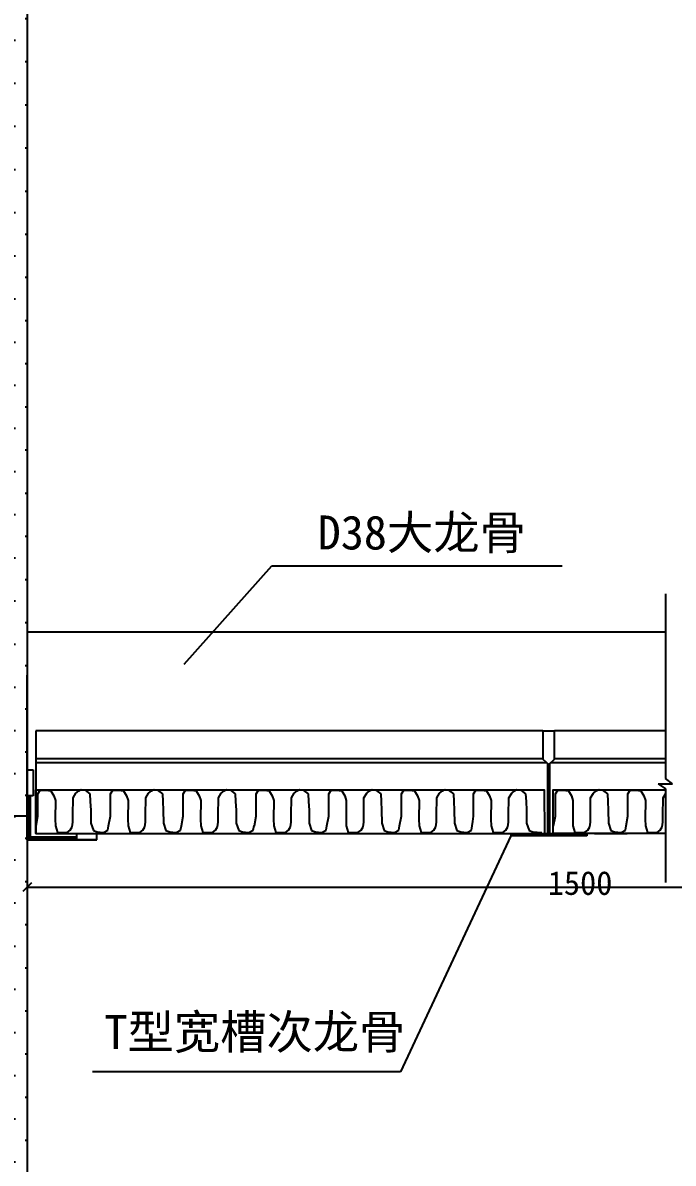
# Model space of a CAD drawing. Header units: metres. Extents: x 2161 to 8647, y 1356 to 2951.
# Drawn here: x 6768.3 to 6959.8, y 2139.6 to 2475.2 of the extents above; entities that cross this region are included whole.
import ezdxf

# ---------------------------------------------------------------- set-up
doc = ezdxf.new("R2010")
doc.units = ezdxf.units.M
doc.layers.add('图层2', color=7, linetype='Continuous')

# ---------------------------------------------------------------- blocks, each defined once
blk = doc.blocks.new('_ArchTick')
at = {"color": 0, "linetype": 'ByBlock'}
blk.add_lwpolyline([(-0.5, -0.5), (0.5, 0.5)], dxfattribs=at)

msp = doc.modelspace()

# ---------------------------------------------------------------- hatches: boundary and pattern name
h = msp.add_hatch()
h.set_pattern_fill('DOTS', scale=4)
h.paths.add_polyline_path([(6769.53, 2613.43), (6759.53, 2613.43), (6759.53, 2019.99), (6769.53, 2019.99)])
h = msp.add_hatch()
h.set_pattern_fill('SOLID')
h.paths.add_polyline_path([(6923.49, 2257.22), (6923.14, 2256.91), (6922.83, 2257.19), (6922.83, 2236.55), (6921.84, 2236.55), (6921.84, 2236.54), (6911.94, 2236.54), (6911.94, 2235.89), (6934.38, 2235.89), (6934.38, 2236.55), (6924.48, 2236.55), (6923.49, 2236.55)])
h = msp.add_hatch()
h.set_pattern_fill('SOLID')
h.paths.add_polyline_path([(6770.42, 2247.66), (6769.53, 2247.66), (6769.53, 2234.78), (6784.17, 2234.78), (6784.17, 2235.6), (6770.42, 2235.6)])

# ---------------------------------------------------------------- linework, layer by layer
for p, q in [((6769.53, 2613.43), (6769.53, 2019.99)), ((6815.82, 2286.41), (6841.61, 2315.35)), ((6841.61, 2315.35), (6927.13, 2315.35)), ((6957.53, 2307.18), (6957.53, 2252.81)), ((6957.53, 2295.81), (6769.53, 2295.81)), ((6769.53, 2234.78), (6769.53, 2283.19)), ((6772.09, 2266.78), (6772.09, 2236.55)), ((6921.39, 2266.78), (6772.09, 2266.78)), ((6921.39, 2266.78), (6921.39, 2258.45)), ((6921.39, 2266.78), (6924.88, 2266.78)), ((6957.53, 2266.78), (6924.88, 2266.78)), ((6924.88, 2258.46), (6924.88, 2266.78)), ((6769.53, 2248.56), (6769.53, 2256.78)), ((6769.53, 2234.78), (6769.53, 2256.78)), ((6921.39, 2258.58), (6772.09, 2258.58)), ((6772.09, 2257.51), (6922.49, 2257.51)), ((6921.39, 2258.45), (6923.14, 2256.91)), ((6922.83, 2236.55), (6922.83, 2257.18)), ((6923.14, 2256.91), (6924.88, 2258.46)), ((6923.49, 2236.55), (6923.49, 2257.22)), ((6923.86, 2257.51), (6957.53, 2257.51)), ((6957.53, 2258.58), (6924.88, 2258.58)), ((6769.53, 2255.34), (6771.3, 2255.34)), ((6771.3, 2255.34), (6771.3, 2247.66)), ((6959.63, 2251.18), (6957.53, 2252.81)), ((6772.68, 2248.28), (6773.4, 2249.32)), ((6773.4, 2249.32), (6775.02, 2249.38)), ((6775.02, 2249.38), (6776.51, 2249.12)), ((6776.51, 2249.12), (6777.42, 2247.69)), ((6783.91, 2248.47), (6784.76, 2249.19)), ((6784.76, 2249.19), (6785.47, 2249.51)), ((6785.47, 2249.51), (6786.58, 2249.32)), ((6786.58, 2249.32), (6788, 2248.28)), ((6794.05, 2248.28), (6794.76, 2249.32)), ((6794.76, 2249.32), (6796.39, 2249.38)), ((6796.39, 2249.38), (6797.88, 2249.12)), ((6797.88, 2249.12), (6798.79, 2247.69)), ((6805.28, 2248.47), (6806.12, 2249.19)), ((6806.12, 2249.19), (6806.84, 2249.51)), ((6806.84, 2249.51), (6807.94, 2249.32)), ((6807.94, 2249.32), (6809.37, 2248.28)), ((6815.47, 2248.28), (6816.19, 2249.32)), ((6816.19, 2249.32), (6817.81, 2249.38)), ((6817.81, 2249.38), (6819.3, 2249.12)), ((6819.3, 2249.12), (6820.21, 2247.69)), ((6826.7, 2248.47), (6827.55, 2249.19)), ((6827.55, 2249.19), (6828.26, 2249.51)), ((6828.26, 2249.51), (6829.37, 2249.32)), ((6829.37, 2249.32), (6830.79, 2248.28)), ((6836.96, 2248.28), (6837.68, 2249.32)), ((6837.68, 2249.32), (6839.3, 2249.38)), ((6839.3, 2249.38), (6840.79, 2249.12)), ((6840.79, 2249.12), (6841.7, 2247.69)), ((6848.19, 2248.47), (6849.04, 2249.19)), ((6849.04, 2249.19), (6849.75, 2249.51)), ((6849.75, 2249.51), (6850.85, 2249.32)), ((6850.85, 2249.32), (6852.28, 2248.28)), ((6858.33, 2248.28), (6859.04, 2249.32)), ((6859.04, 2249.32), (6860.67, 2249.38)), ((6860.67, 2249.38), (6862.16, 2249.12)), ((6862.16, 2249.12), (6863.07, 2247.69)), ((6869.56, 2248.47), (6870.4, 2249.19)), ((6870.4, 2249.19), (6871.12, 2249.51)), ((6871.12, 2249.51), (6872.22, 2249.32)), ((6872.22, 2249.32), (6873.65, 2248.28)), ((6879.75, 2248.28), (6880.47, 2249.32)), ((6880.47, 2249.32), (6882.09, 2249.38)), ((6882.09, 2249.38), (6883.58, 2249.12)), ((6883.58, 2249.12), (6884.49, 2247.69)), ((6890.98, 2248.47), (6891.83, 2249.19)), ((6891.83, 2249.19), (6892.54, 2249.51)), ((6892.54, 2249.51), (6893.64, 2249.32)), ((6893.64, 2249.32), (6895.07, 2248.28)), ((6900.99, 2248.28), (6901.7, 2249.32)), ((6901.7, 2249.32), (6903.32, 2249.38)), ((6903.32, 2249.38), (6904.82, 2249.12)), ((6904.82, 2249.12), (6905.73, 2247.69)), ((6912.22, 2248.47), (6913.06, 2249.19)), ((6913.06, 2249.19), (6913.78, 2249.51)), ((6913.78, 2249.51), (6914.88, 2249.32)), ((6914.88, 2249.32), (6916.31, 2248.28)), ((6925.08, 2248.28), (6925.79, 2249.32)), ((6925.79, 2249.32), (6927.41, 2249.38)), ((6927.41, 2249.38), (6928.91, 2249.12)), ((6928.91, 2249.12), (6929.81, 2247.69)), ((6936.31, 2248.47), (6937.15, 2249.19)), ((6937.15, 2249.19), (6937.86, 2249.51)), ((6937.86, 2249.51), (6938.97, 2249.32)), ((6938.97, 2249.32), (6940.4, 2248.28)), ((6946.44, 2248.28), (6947.16, 2249.32)), ((6947.16, 2249.32), (6948.78, 2249.38)), ((6948.78, 2249.38), (6950.27, 2249.12)), ((6950.27, 2249.12), (6951.18, 2247.69)), ((6955.36, 2251.18), (6959.63, 2251.18)), ((6955.36, 2251.18), (6957.53, 2249.79)), ((6957.53, 2249.79), (6957.53, 2222.15)), ((6769.53, 2248.56), (6769.53, 2234.78)), ((6771.3, 2247.66), (6769.53, 2247.66)), ((6770.42, 2247.66), (6770.42, 2235.6)), ((6772.68, 2241.66), (6772.68, 2248.28)), ((6777.42, 2247.69), (6777.88, 2246.33)), ((6777.88, 2246.33), (6777.88, 2244.52)), ((6783.07, 2247.11), (6783.91, 2248.47)), ((6783.07, 2246.46), (6783.07, 2247.11)), ((6783.07, 2245.1), (6783.07, 2246.46)), ((6788, 2248.28), (6788.13, 2246.01)), ((6788.13, 2246.01), (6788.26, 2243.48)), ((6794.05, 2241.66), (6794.05, 2248.28)), ((6798.79, 2247.69), (6799.24, 2246.33)), ((6799.24, 2246.33), (6799.24, 2244.52)), ((6804.44, 2247.11), (6805.28, 2248.47)), ((6804.44, 2246.46), (6804.44, 2247.11)), ((6804.44, 2245.1), (6804.44, 2246.46)), ((6809.37, 2248.28), (6809.5, 2246.01)), ((6809.5, 2246.01), (6809.63, 2243.48)), ((6815.47, 2241.66), (6815.47, 2248.28)), ((6820.21, 2247.69), (6820.67, 2246.33)), ((6820.67, 2246.33), (6820.67, 2244.52)), ((6825.86, 2247.11), (6826.7, 2248.47)), ((6825.86, 2246.46), (6825.86, 2247.11)), ((6825.86, 2245.1), (6825.86, 2246.46)), ((6830.79, 2248.28), (6830.92, 2246.01)), ((6830.92, 2246.01), (6831.05, 2243.48)), ((6836.96, 2241.66), (6836.96, 2248.28)), ((6841.7, 2247.69), (6842.16, 2246.33)), ((6842.16, 2246.33), (6842.16, 2244.52)), ((6847.35, 2247.11), (6848.19, 2248.47)), ((6847.35, 2246.46), (6847.35, 2247.11)), ((6847.35, 2245.1), (6847.35, 2246.46)), ((6852.28, 2248.28), (6852.41, 2246.01)), ((6852.41, 2246.01), (6852.54, 2243.48)), ((6858.33, 2241.66), (6858.33, 2248.28)), ((6863.07, 2247.69), (6863.52, 2246.33)), ((6863.52, 2246.33), (6863.52, 2244.52)), ((6868.72, 2247.11), (6869.56, 2248.47)), ((6868.72, 2246.46), (6868.72, 2247.11)), ((6868.72, 2245.1), (6868.72, 2246.46)), ((6873.65, 2248.28), (6873.78, 2246.01)), ((6873.78, 2246.01), (6873.91, 2243.48)), ((6879.75, 2241.66), (6879.75, 2248.28)), ((6884.49, 2247.69), (6884.95, 2246.33)), ((6884.95, 2246.33), (6884.95, 2244.52)), ((6890.14, 2247.11), (6890.98, 2248.47)), ((6890.14, 2246.46), (6890.14, 2247.11)), ((6890.14, 2245.1), (6890.14, 2246.46)), ((6895.07, 2248.28), (6895.2, 2246.01)), ((6895.2, 2246.01), (6895.33, 2243.48)), ((6900.99, 2241.66), (6900.99, 2248.28)), ((6905.73, 2247.69), (6906.18, 2246.33)), ((6906.18, 2246.33), (6906.18, 2244.52)), ((6911.37, 2247.11), (6912.22, 2248.47)), ((6911.37, 2246.46), (6911.37, 2247.11)), ((6911.37, 2245.1), (6911.37, 2246.46)), ((6916.31, 2248.28), (6916.44, 2246.01)), ((6916.44, 2246.01), (6916.57, 2243.48)), ((6925.08, 2241.66), (6925.08, 2248.28)), ((6929.81, 2247.69), (6930.27, 2246.33)), ((6930.27, 2246.33), (6930.27, 2244.52)), ((6935.46, 2247.11), (6936.31, 2248.47)), ((6935.46, 2246.46), (6935.46, 2247.11)), ((6935.46, 2245.1), (6935.46, 2246.46)), ((6940.4, 2248.28), (6940.53, 2246.01)), ((6940.53, 2246.01), (6940.65, 2243.48)), ((6946.44, 2241.66), (6946.44, 2248.28)), ((6951.18, 2247.69), (6951.64, 2246.33)), ((6951.64, 2246.33), (6951.64, 2244.52)), ((6956.83, 2247.11), (6957.53, 2248.24)), ((6956.83, 2246.46), (6956.83, 2247.11)), ((6956.83, 2245.1), (6956.83, 2246.46)), ((6777.88, 2244.52), (6777.81, 2242.7)), ((6777.81, 2242.7), (6777.81, 2240.82)), ((6783, 2244), (6783.07, 2245.1)), ((6783, 2242.31), (6783, 2244)), ((6783, 2241.34), (6783, 2242.31)), ((6788.26, 2243.48), (6788.33, 2239.65)), ((6799.24, 2244.52), (6799.18, 2242.7)), ((6799.18, 2242.7), (6799.18, 2240.82)), ((6804.37, 2244), (6804.44, 2245.1)), ((6804.37, 2242.31), (6804.37, 2244)), ((6804.37, 2241.34), (6804.37, 2242.31)), ((6809.63, 2243.48), (6809.69, 2239.65)), ((6820.67, 2244.52), (6820.6, 2242.7)), ((6820.6, 2242.7), (6820.6, 2240.82)), ((6825.8, 2244), (6825.86, 2245.1)), ((6825.8, 2242.31), (6825.8, 2244)), ((6825.8, 2241.34), (6825.8, 2242.31)), ((6831.05, 2243.48), (6831.12, 2239.65)), ((6842.16, 2244.52), (6842.09, 2242.7)), ((6842.09, 2242.7), (6842.09, 2240.82)), ((6847.28, 2244), (6847.35, 2245.1)), ((6847.28, 2242.31), (6847.28, 2244)), ((6847.28, 2241.34), (6847.28, 2242.31)), ((6852.54, 2243.48), (6852.61, 2239.65)), ((6863.52, 2244.52), (6863.46, 2242.7)), ((6863.46, 2242.7), (6863.46, 2240.82)), ((6868.65, 2244), (6868.72, 2245.1)), ((6868.65, 2242.31), (6868.65, 2244)), ((6868.65, 2241.34), (6868.65, 2242.31)), ((6873.91, 2243.48), (6873.97, 2239.65)), ((6884.95, 2244.52), (6884.88, 2242.7)), ((6884.88, 2242.7), (6884.88, 2240.82)), ((6890.07, 2244), (6890.14, 2245.1)), ((6890.07, 2242.31), (6890.07, 2244)), ((6890.07, 2241.34), (6890.07, 2242.31)), ((6895.33, 2243.48), (6895.4, 2239.65)), ((6906.18, 2244.52), (6906.12, 2242.7)), ((6906.12, 2242.7), (6906.12, 2240.82)), ((6911.31, 2244), (6911.37, 2245.1)), ((6911.31, 2242.31), (6911.31, 2244)), ((6911.31, 2241.34), (6911.31, 2242.31)), ((6916.57, 2243.48), (6916.63, 2239.65)), ((6930.27, 2244.52), (6930.2, 2242.7)), ((6930.2, 2242.7), (6930.2, 2240.82)), ((6935.4, 2244), (6935.46, 2245.1)), ((6935.4, 2242.31), (6935.4, 2244)), ((6935.4, 2241.34), (6935.4, 2242.31)), ((6940.65, 2243.48), (6940.72, 2239.65)), ((6951.64, 2244.52), (6951.57, 2242.7)), ((6951.57, 2242.7), (6951.57, 2240.82)), ((6956.76, 2244), (6956.83, 2245.1)), ((6956.76, 2242.31), (6956.76, 2244)), ((6956.76, 2241.34), (6956.76, 2242.31)), ((6772.16, 2238.87), (6772.68, 2241.66)), ((6777.81, 2240.82), (6777.88, 2238.81)), ((6782.81, 2238.55), (6783, 2239.91)), ((6783, 2239.91), (6783, 2241.34)), ((6788.33, 2239.65), (6789.04, 2237.45)), ((6793.33, 2237.57), (6793.52, 2238.84)), ((6793.53, 2238.87), (6794.05, 2241.66)), ((6799.18, 2240.82), (6799.24, 2238.81)), ((6804.18, 2238.55), (6804.37, 2239.91)), ((6804.37, 2239.91), (6804.37, 2241.34)), ((6809.69, 2239.65), (6810.41, 2237.45)), ((6814.69, 2237.57), (6814.95, 2238.86)), ((6814.96, 2238.87), (6815.47, 2241.66)), ((6820.6, 2240.82), (6820.67, 2238.81)), ((6825.6, 2238.55), (6825.8, 2239.91)), ((6825.8, 2239.91), (6825.8, 2241.34)), ((6831.12, 2239.65), (6831.83, 2237.45)), ((6836.12, 2237.57), (6836.43, 2238.91)), ((6836.44, 2238.87), (6836.96, 2241.66)), ((6842.09, 2240.82), (6842.16, 2238.81)), ((6847.09, 2238.55), (6847.28, 2239.91)), ((6847.28, 2239.91), (6847.28, 2241.34)), ((6852.61, 2239.65), (6853.32, 2237.45)), ((6857.6, 2237.57), (6857.8, 2238.84)), ((6857.81, 2238.87), (6858.33, 2241.66)), ((6863.46, 2240.82), (6863.52, 2238.81)), ((6868.46, 2238.55), (6868.65, 2239.91)), ((6868.65, 2239.91), (6868.65, 2241.34)), ((6873.97, 2239.65), (6874.69, 2237.45)), ((6878.97, 2237.57), (6879.23, 2238.86)), ((6879.23, 2238.87), (6879.75, 2241.66)), ((6884.88, 2240.82), (6884.95, 2238.81)), ((6889.88, 2238.55), (6890.07, 2239.91)), ((6890.07, 2239.91), (6890.07, 2241.34)), ((6895.4, 2239.65), (6896.11, 2237.45)), ((6900.4, 2237.57), (6900.79, 2240.1)), ((6900.77, 2240.11), (6900.99, 2241.66)), ((6906.12, 2240.82), (6906.18, 2238.81)), ((6911.11, 2238.55), (6911.31, 2239.91)), ((6911.31, 2239.91), (6911.31, 2241.34)), ((6916.63, 2239.65), (6917.35, 2237.45)), ((6924.56, 2238.87), (6925.08, 2241.66)), ((6930.2, 2240.82), (6930.27, 2238.81)), ((6935.2, 2238.55), (6935.4, 2239.91)), ((6935.4, 2239.91), (6935.4, 2241.34)), ((6940.72, 2239.65), (6941.43, 2237.45)), ((6945.72, 2237.57), (6945.91, 2238.84)), ((6945.92, 2238.87), (6946.44, 2241.66)), ((6951.57, 2240.82), (6951.64, 2238.81)), ((6956.57, 2238.55), (6956.76, 2239.91)), ((6956.76, 2239.91), (6956.76, 2241.34)), ((6770.42, 2235.6), (6784.17, 2235.6)), ((6772.09, 2236.55), (6922.83, 2236.55)), ((6777.88, 2238.81), (6778.46, 2236.93)), ((6778.46, 2236.93), (6779.95, 2236.93)), ((6779.95, 2236.93), (6781.32, 2236.93)), ((6781.32, 2236.93), (6782.23, 2237.57)), ((6782.23, 2237.57), (6782.81, 2238.55)), ((6784.17, 2234.78), (6784.17, 2236.55)), ((6784.17, 2236.55), (6793.88, 2236.55)), ((6789.04, 2237.45), (6790.15, 2237.06)), ((6790.1, 2234.78), (6790.1, 2236.55)), ((6790.15, 2237.06), (6792.03, 2236.86)), ((6792.03, 2236.86), (6793.33, 2237.57)), ((6793.88, 2236.55), (6793.88, 2236.55)), ((6799.24, 2238.81), (6799.83, 2236.93)), ((6799.83, 2236.93), (6801.32, 2236.93)), ((6801.32, 2236.93), (6802.68, 2236.93)), ((6802.68, 2236.93), (6803.59, 2237.57)), ((6803.59, 2237.57), (6804.18, 2238.55)), ((6805.54, 2236.55), (6815.25, 2236.55)), ((6810.41, 2237.45), (6811.51, 2237.06)), ((6811.51, 2237.06), (6813.4, 2236.86)), ((6813.4, 2236.86), (6814.69, 2237.57)), ((6820.67, 2238.81), (6821.25, 2236.93)), ((6821.25, 2236.93), (6822.75, 2236.93)), ((6822.75, 2236.93), (6824.11, 2236.93)), ((6824.11, 2236.93), (6825.02, 2237.57)), ((6825.02, 2237.57), (6825.6, 2238.55)), ((6826.97, 2236.55), (6836.67, 2236.55)), ((6831.83, 2237.45), (6832.94, 2237.06)), ((6832.94, 2237.06), (6834.82, 2236.86)), ((6834.82, 2236.86), (6836.12, 2237.57)), ((6842.16, 2238.81), (6842.74, 2236.93)), ((6842.74, 2236.93), (6844.23, 2236.93)), ((6844.23, 2236.93), (6845.6, 2236.93)), ((6845.6, 2236.93), (6846.5, 2237.57)), ((6846.5, 2237.57), (6847.09, 2238.55)), ((6853.32, 2237.45), (6854.42, 2237.06)), ((6854.42, 2237.06), (6856.31, 2236.86)), ((6856.31, 2236.86), (6857.6, 2237.57)), ((6863.52, 2238.81), (6864.11, 2236.93)), ((6864.11, 2236.93), (6865.6, 2236.93)), ((6865.6, 2236.93), (6866.96, 2236.93)), ((6866.96, 2236.93), (6867.87, 2237.57)), ((6867.87, 2237.57), (6868.46, 2238.55)), ((6874.69, 2237.45), (6875.79, 2237.06)), ((6875.79, 2237.06), (6877.67, 2236.86)), ((6877.67, 2236.86), (6878.97, 2237.57)), ((6911.94, 2235.89), (6879.44, 2166.41)), ((6884.95, 2238.81), (6885.53, 2236.93)), ((6885.53, 2236.93), (6887.02, 2236.93)), ((6887.02, 2236.93), (6888.39, 2236.93)), ((6888.39, 2236.93), (6889.3, 2237.57)), ((6889.3, 2237.57), (6889.88, 2238.55)), ((6896.11, 2237.45), (6897.22, 2237.06)), ((6897.22, 2237.06), (6899.1, 2236.86)), ((6899.1, 2236.86), (6900.4, 2237.57)), ((6906.18, 2238.81), (6906.77, 2236.93)), ((6906.77, 2236.93), (6908.26, 2236.93)), ((6908.26, 2236.93), (6909.62, 2236.93)), ((6909.62, 2236.93), (6910.53, 2237.57)), ((6910.53, 2237.57), (6911.11, 2238.55)), ((6911.94, 2236.55), (6911.94, 2235.89)), ((6934.38, 2235.89), (6911.94, 2235.89)), ((6912.64, 2236.55), (6922.83, 2236.55)), ((6917.35, 2237.45), (6918.45, 2237.06)), ((6918.45, 2237.06), (6921.06, 2236.86)), ((6923.49, 2236.55), (6924.48, 2236.55)), ((6930.27, 2238.81), (6930.85, 2236.93)), ((6930.85, 2236.93), (6932.35, 2236.93)), ((6932.35, 2236.93), (6933.71, 2236.93)), ((6933.71, 2236.93), (6934.62, 2237.57)), ((6934.38, 2236.55), (6934.38, 2235.89)), ((6934.62, 2237.57), (6935.2, 2238.55)), ((6936.57, 2236.55), (6946.27, 2236.55)), ((6941.43, 2237.45), (6942.54, 2237.06)), ((6942.54, 2237.06), (6944.42, 2236.86)), ((6944.42, 2236.86), (6945.72, 2237.57)), ((6951.64, 2238.81), (6952.22, 2236.93)), ((6952.22, 2236.93), (6953.71, 2236.93)), ((6953.71, 2236.93), (6955.08, 2236.93)), ((6955.08, 2236.93), (6955.98, 2237.57)), ((6955.98, 2237.57), (6956.57, 2238.55)), ((6777.79, 2234.78), (6769.53, 2234.78)), ((6769.53, 2234.78), (6769.53, 2170.52)), ((6769.53, 2234.78), (6785.08, 2234.78)), ((6769.53, 2234.78), (6790.1, 2234.78)), ((6790.1, 2234.78), (6784.17, 2234.78)), ((6785.08, 2234.78), (6785.08, 2234.78)), ((6785.08, 2234.78), (6788.36, 2234.78)), ((6769.53, 2225.91), (6769.53, 2219.56)), ((6769.53, 2225.16), (6769.53, 2219.56)), ((6769.53, 2220.81), (7076.15, 2220.81)), ((6879.44, 2166.41), (6788.78, 2166.41))]:
    msp.add_line(p, q)
msp.add_lwpolyline([(6772.09, 2249.47), (6921.83, 2249.46), (6921.84, 2236.54), (6772.09, 2236.55)], close=True)
msp.add_lwpolyline([(6957.53, 2236.55), (6924.48, 2236.55), (6924.48, 2249.47), (6957.53, 2249.47)])
at = {"layer": '图层2'}
msp.add_line((6769.53, 2241.67), (6668.35, 2241.67), dxfattribs=at)

# ---------------------------------------------------------------- block references
at = {"xscale": 2.5, "yscale": 2.5, "zscale": 2.5, "rotation": 180}
msp.add_blockref('_ArchTick', (6769.53, 2220.81), dxfattribs=at)
msp.add_blockref('_ArchTick', (6769.53, 2220.81), dxfattribs=at)

# ---------------------------------------------------------------- texts
at = {"attachment_point": 1}
for s, insert, char_height in [('{\\fFangSong_GB2312|b0|i0|c134|p49;D38大龙骨}', (6855.08, 2330.2), 10), ('1500', (6922.84, 2225.52), 7), ('{\\fFangSong_GB2312|b0|i0|c134|p49;T型宽槽次龙骨}', (6792.28, 2183.21), 10)]:
    msp.add_mtext(s, dxfattribs=dict(at, insert=insert, char_height=char_height))

doc.saveas('drawing.dxf')
